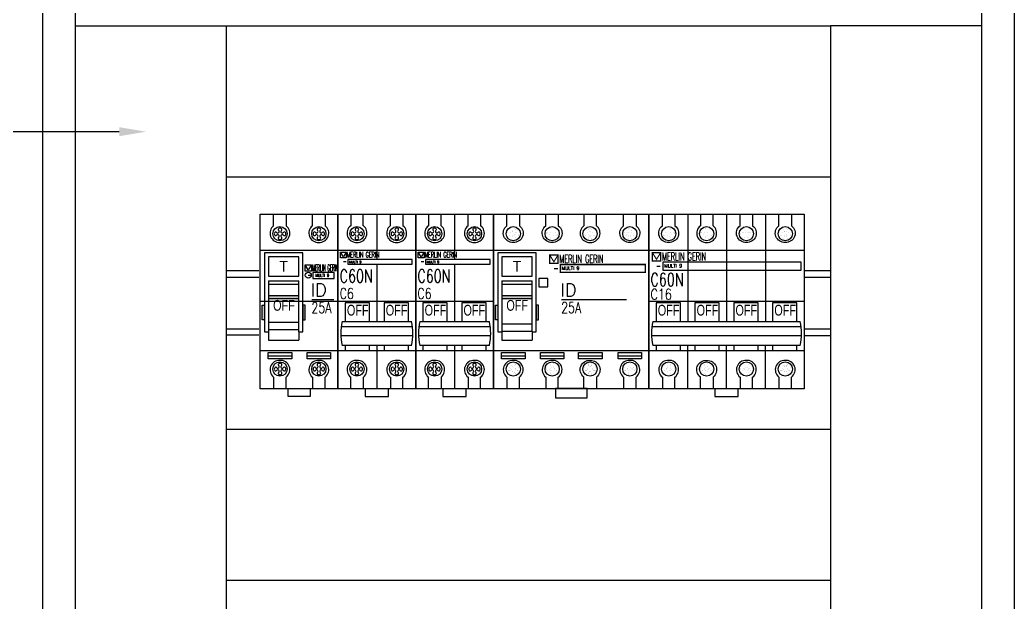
# Model space of a CAD drawing. Extents: x 1442 to 6193, y -332 to 1913.
# Drawn here: x 5523.5 to 5984.1, y 114.5 to 384.4 of the extents above; entities that cross this region are included whole.
import ezdxf

# ---------------------------------------------------------------- set-up
doc = ezdxf.new("R2010")
doc.units = 0
doc.layers.get('0').update_dxf_attribs({"linetype": 'CONTINUOUS'})
for name, color, linetype in [('--00-VTA_CARTELES_LEYENDAS', 8, 'CONTINUOUS'), ('--00-VTA_ID_BIP', 1, 'CONTINUOUS'), ('--00-VTA_ID_TETRA', 1, 'CONTINUOUS'), ('--00-VTA_TEXTO_LEADERS', 1, 'CONTINUOUS'), ('00-VISTA_TM_TETRA', 1, 'CONTINUOUS'), ('00-VTA_GABINETE_MET', 7, 'CONTINUOUS'), ('00-VTA_RIEL_DIN', 7, 'CONTINUOUS'), ('00-VTA_TM_BIP', 1, 'CONTINUOUS'), ('UNIFILAR', 3, 'CONTINUOUS')]:
    doc.layers.add(name, color=color, linetype=linetype)
doc.styles.add('1-10__M1000_', font='romans.shx', dxfattribs={"height": 25})
doc.styles.add('ROMAND', font='romand.shx', dxfattribs={"height": 300})
doc.styles.add('STYLE1', font='romans.shx', dxfattribs={"height": 500})

# ---------------------------------------------------------------- blocks, each defined once
blk = doc.blocks.new('DSD')
for p, q in [((0, -81), (0, 0)), ((0, 0), (36, 0)), ((5.92, 0), (5.92, -5.41)), ((11.74, -5.41), (11.74, 0)), ((18, 0), (18, -21.13)), ((24.26, -5.41), (24.26, 0)), ((30.08, 0), (30.08, -5.41)), ((36, 0), (36, -81)), ((36, -16.84), (0, -16.84)), ((1.18, -20.29), (1.18, -17.6)), ((1.18, -17.6), (3.87, -17.6)), ((2.52, -19.78), (1.18, -17.6)), ((3.87, -17.6), (2.52, -19.78)), ((3.87, -17.6), (3.87, -20.29)), ((3.87, -20.29), (1.18, -20.29)), ((2.52, -22.06), (3.83, -22.06)), ((4.61, -21.13), (4.61, -23.3)), ((34.43, -21.13), (4.61, -21.13)), ((34.43, -23.3), (34.43, -21.13)), ((4.61, -23.3), (34.43, -23.3)), ((18, -23.3), (18, -49.78)), ((36, -40.5), (0, -40.5)), ((14.65, -41.16), (3.35, -41.16)), ((3.35, -41.16), (3.35, -49.78)), ((14.65, -49.78), (14.65, -41.16)), ((32.65, -41.16), (21.35, -41.16)), ((21.35, -41.16), (21.35, -49.78)), ((32.65, -49.78), (32.65, -41.16)), ((36, -63.44), (0, -63.44)), ((3.35, -60.92), (3.35, -63.44)), ((14.44, -63.44), (3.56, -63.44)), ((14.65, -63.44), (14.65, -60.92)), ((18, -60.92), (18, -81)), ((21.35, -60.92), (21.35, -63.44)), ((32.65, -63.44), (32.65, -60.92)), ((5.92, -81.09), (5.92, -75.59)), ((11.74, -75.59), (11.74, -81)), ((24.26, -75.59), (24.26, -81)), ((30.08, -81), (30.08, -75.59)), ((36, -81), (0, -81)), ((12.63, -81), (12.63, -84.63)), ((23.37, -81), (12.63, -81)), ((23.37, -84.63), (23.37, -81)), ((12.63, -84.63), (23.37, -84.63))]:
    blk.add_line(p, q)
at = {"color": 7}
for p, q in [((1.86, -49.78), (34.14, -49.78)), ((1.44, -52.21), (34.56, -52.21)), ((1.26, -56.3), (34.74, -56.3)), ((34.14, -60.92), (1.86, -60.92))]:
    blk.add_line(p, q, dxfattribs=at)
for centre in [(8.78, -9.14), (27.22, -9.14), (8.78, -71.86), (27.22, -71.86)]:
    blk.add_circle(centre, 3.3)
for centre, radius, start, end in [((8.49, -8.85), 4.3, 126.7353, 274.5374), ((7.22, -9.14), 1.12, 148.8088, 180), ((7.22, -9.14), 1.12, 180, 211.1912), ((6.74, -8.85), 0.555, 38.4244, 148.8088), ((7.7, -8.09), 0.672, 218.4244, 315), ((8.46, -7.13), 0.555, 121.1912, 231.5756), ((7.7, -8.09), 0.672, 315, 51.5756), ((8.75, -7.61), 1.12, 90, 121.1912), ((8.75, -7.61), 1.12, 58.8088, 90), ((9.08, -8.82), 4.33, 266.7558, 51.9715), ((9.8, -8.09), 0.672, 128.4244, 225), ((9.04, -7.13), 0.555, 308.4244, 58.8088), ((9.8, -8.09), 0.672, 225, 321.5756), ((10.76, -8.85), 0.555, 31.1912, 141.5756), ((10.28, -9.14), 1.12, 0, 31.1912), ((10.28, -9.14), 1.12, 328.8088, 0), ((26.92, -8.82), 4.33, 128.0285, 273.2442), ((25.72, -9.14), 1.12, 148.8088, 180), ((25.72, -9.14), 1.12, 180, 211.1912), ((25.24, -8.85), 0.555, 38.4244, 148.8088), ((26.2, -8.09), 0.672, 218.4244, 315), ((26.96, -7.13), 0.555, 121.1912, 231.5756), ((26.2, -8.09), 0.672, 315, 51.5756), ((27.25, -7.61), 1.12, 90, 121.1912), ((27.51, -8.85), 4.3, 265.4626, 53.2647), ((27.25, -7.61), 1.12, 58.8088, 90), ((28.3, -8.09), 0.672, 128.4244, 225), ((27.54, -7.13), 0.555, 308.4244, 58.8088), ((28.3, -8.09), 0.672, 225, 321.5756), ((29.26, -8.85), 0.555, 31.1912, 141.5756), ((28.78, -9.14), 1.12, 0, 31.1912), ((28.78, -9.14), 1.12, 328.8088, 0), ((6.74, -9.43), 0.555, 211.1912, 321.5756), ((7.7, -10.2), 0.672, 45, 141.5756), ((8.46, -11.16), 0.555, 128.4244, 238.8088), ((7.7, -10.2), 0.672, 308.4244, 45), ((8.75, -10.68), 1.12, 238.8088, 270), ((8.75, -10.68), 1.12, 270, 301.1912), ((9.8, -10.2), 0.672, 135, 231.5756), ((9.8, -10.2), 0.672, 38.4244, 135), ((9.04, -11.16), 0.555, 301.1912, 51.5756), ((10.76, -9.43), 0.555, 218.4244, 328.8088), ((25.24, -9.43), 0.555, 211.1912, 321.5756), ((26.2, -10.2), 0.672, 45, 141.5756), ((26.96, -11.16), 0.555, 128.4244, 238.8088), ((26.2, -10.2), 0.672, 308.4244, 45), ((27.25, -10.68), 1.12, 238.8088, 270), ((27.25, -10.68), 1.12, 270, 301.1912), ((28.3, -10.2), 0.672, 135, 231.5756), ((28.3, -10.2), 0.672, 38.4244, 135), ((27.54, -11.16), 0.555, 301.1912, 51.5756), ((29.26, -9.43), 0.555, 218.4244, 328.8088), ((8.49, -72.15), 4.3, 85.4626, 233.2647), ((9.08, -72.18), 4.33, 308.0285, 93.2442), ((26.92, -72.18), 4.33, 86.7558, 231.9715), ((27.51, -72.15), 4.3, 306.7353, 94.5374), ((7.22, -71.86), 1.12, 148.8088, 180), ((7.22, -71.86), 1.12, 180, 211.1912), ((6.74, -71.57), 0.555, 38.4244, 148.8088), ((6.74, -72.15), 0.555, 211.1912, 321.5756), ((7.7, -70.8), 0.672, 218.4244, 315), ((7.7, -72.91), 0.672, 45, 141.5756), ((8.46, -69.84), 0.555, 121.1912, 231.5756), ((8.46, -73.87), 0.555, 128.4244, 238.8088), ((7.7, -70.8), 0.672, 315, 51.5756), ((7.7, -72.91), 0.672, 308.4244, 45), ((8.75, -70.32), 1.12, 90, 121.1912), ((8.75, -70.32), 1.12, 58.8088, 90), ((9.8, -70.8), 0.672, 128.4244, 225), ((9.8, -72.91), 0.672, 135, 231.5756), ((9.04, -69.84), 0.555, 308.4244, 58.8088), ((9.8, -70.8), 0.672, 225, 321.5756), ((9.8, -72.91), 0.672, 38.4244, 135), ((9.04, -73.87), 0.555, 301.1912, 51.5756), ((10.76, -71.57), 0.555, 31.1912, 141.5756), ((10.76, -72.15), 0.555, 218.4244, 328.8088), ((10.28, -71.86), 1.12, 0, 31.1912), ((10.28, -71.86), 1.12, 328.8088, 0), ((25.72, -71.86), 1.12, 148.8088, 180), ((25.72, -71.86), 1.12, 180, 211.1912), ((25.24, -71.57), 0.555, 38.4244, 148.8088), ((25.24, -72.15), 0.555, 211.1912, 321.5756), ((26.2, -70.8), 0.672, 218.4244, 315), ((26.2, -72.91), 0.672, 45, 141.5756), ((26.96, -69.84), 0.555, 121.1912, 231.5756), ((26.96, -73.87), 0.555, 128.4244, 238.8088), ((26.2, -70.8), 0.672, 315, 51.5756), ((26.2, -72.91), 0.672, 308.4244, 45), ((27.25, -70.32), 1.12, 90, 121.1912), ((27.25, -70.32), 1.12, 58.8088, 90), ((28.3, -70.8), 0.672, 128.4244, 225), ((28.3, -72.91), 0.672, 135, 231.5756), ((27.54, -69.84), 0.555, 308.4244, 58.8088), ((28.3, -70.8), 0.672, 225, 321.5756), ((28.3, -72.91), 0.672, 38.4244, 135), ((27.54, -73.87), 0.555, 301.1912, 51.5756), ((29.26, -71.57), 0.555, 31.1912, 141.5756), ((29.26, -72.15), 0.555, 218.4244, 328.8088), ((28.78, -71.86), 1.12, 0, 31.1912), ((28.78, -71.86), 1.12, 328.8088, 0), ((8.75, -73.39), 1.12, 238.8088, 270), ((8.75, -73.39), 1.12, 270, 301.1912), ((27.25, -73.39), 1.12, 238.8088, 270), ((27.25, -73.39), 1.12, 270, 301.1912)]:
    blk.add_arc(centre, radius, start, end)
for centre, start, end in [((26.55, -55.35), 167.2783, 192.7217), ((9.45, -55.35), 347.2783, 12.7217)]:
    blk.add_arc(centre, 25.3, start, end, dxfattribs=at)
at = {"style": 'STYLE1', "width": 0.5}
blk.add_text('MERLIN GERIN', height=2.6415, dxfattribs=at).set_placement((4.05, -20.16))
at = {"style": 'STYLE1'}
blk.add_text('MULTI 9', height=1.101, dxfattribs=at).set_placement((5.09, -22.72))
at = {"color": 7, "width": 0.75}
for p in [(4.14, -47.08), (22.14, -47.08)]:
    blk.add_text('OFF', height=5, dxfattribs=at).set_placement(p)
at = {"color": 7, "style": 'ROMAND'}
for tag, p, height, width in [('C60N', (0.77, -31.77), 6, 0.72), ('C25', (0.77, -39.34), 5, 0.75)]:
    blk.add_attdef(tag, p, '', height=height, dxfattribs=dict(at, width=width))
blk = doc.blocks.new('D22')
for p, q in [((0, 0), (36.08, 0)), ((0, -81), (0, 0)), ((6.26, -5.41), (6.26, 0)), ((12.08, 0), (12.08, -5.41)), ((24.26, -5.41), (24.26, 0)), ((30.08, 0), (30.08, -5.41)), ((36.08, 0), (36.08, -81)), ((36.08, -16.84), (0, -16.84)), ((2.01, -18), (2.01, -54.66)), ((19.8, -18), (2.01, -18)), ((19.8, -54.66), (19.8, -18)), ((3.89, -19.89), (3.89, -28.73)), ((17.91, -19.89), (3.89, -19.89)), ((17.91, -28.73), (17.91, -19.89)), ((22.33, -25.94), (20.9, -23.62)), ((20.9, -23.62), (23.76, -23.62)), ((20.9, -26.48), (20.9, -23.62)), ((23.76, -26.48), (20.9, -26.48)), ((23.76, -23.62), (22.33, -25.94)), ((23.76, -23.62), (23.76, -26.48)), ((24.36, -27.09), (24.36, -29.83)), ((34.3, -27.09), (24.36, -27.09)), ((34.3, -29.83), (34.3, -27.09)), ((3.89, -28.73), (17.91, -28.73)), ((22.33, -28.36), (23.72, -28.36)), ((24.36, -29.83), (34.3, -29.83)), ((36.08, -40.5), (0, -40.5)), ((23.99, -39.65), (34.19, -39.65)), ((0.95, -49.05), (0.95, -42.22)), ((0.95, -42.22), (2.01, -42.22)), ((2.01, -42.22), (2.01, -49.05)), ((19.8, -42.22), (19.8, -49.05)), ((20.86, -42.22), (19.8, -42.22)), ((20.86, -49.05), (20.86, -42.22)), ((2.01, -49.05), (0.95, -49.05)), ((19.8, -49.05), (20.86, -49.05)), ((2.01, -54.66), (3.89, -54.66)), ((17.91, -54.66), (19.8, -54.66)), ((36.08, -63.44), (0, -63.44)), ((3.78, -67.13), (3.78, -64.2)), ((3.78, -64.2), (14.66, -64.2)), ((14.66, -64.2), (14.66, -67.13)), ((21.78, -67.13), (21.78, -64.2)), ((21.78, -64.2), (32.66, -64.2)), ((32.66, -64.2), (32.66, -67.13)), ((3.78, -65.67), (14.66, -65.67)), ((14.66, -67.13), (3.78, -67.13)), ((21.78, -65.67), (32.66, -65.67)), ((32.66, -67.13), (21.78, -67.13)), ((6.26, -75.59), (6.26, -81)), ((12.08, -81), (12.08, -75.59)), ((24.26, -75.59), (24.26, -81)), ((30.08, -81), (30.08, -75.59)), ((36.08, -81), (0, -81))]:
    blk.add_line(p, q)
at = {"color": 7}
for p, q in [((3.89, -31.03), (17.91, -31.03)), ((3.89, -31.03), (3.89, -54.66)), ((17.91, -54.66), (17.91, -31.03)), ((3.89, -32.59), (17.91, -32.59)), ((3.89, -37.72), (17.91, -37.72)), ((3.89, -39.18), (17.91, -39.18)), ((3.89, -50.19), (17.91, -50.19)), ((3.89, -53.61), (17.91, -53.61)), ((3.89, -54.66), (3.89, -58.41)), ((17.91, -54.66), (17.91, -58.41)), ((3.89, -58.41), (17.91, -58.41))]:
    blk.add_line(p, q, dxfattribs=at)
blk.add_lwpolyline([(12.79, -84.5), (23.29, -84.5), (23.29, -81), (12.79, -81)], close=True)
for centre in [(9.22, -9.14), (27.22, -9.14), (9.22, -71.86), (27.22, -71.86)]:
    blk.add_circle(centre, 3.3)
for centre, radius, start, end in [((8.92, -8.82), 4.33, 128.0285, 273.2442), ((7.72, -9.14), 1.12, 148.8088, 180), ((7.72, -9.14), 1.12, 180, 211.1912), ((7.24, -8.85), 0.555, 38.4244, 148.8088), ((8.2, -8.09), 0.672, 218.4244, 315), ((8.96, -7.13), 0.555, 121.1912, 231.5756), ((8.2, -8.09), 0.672, 315, 51.5756), ((9.25, -7.61), 1.12, 90, 121.1912), ((9.51, -8.85), 4.3, 265.4626, 53.2647), ((9.25, -7.61), 1.12, 58.8088, 90), ((10.3, -8.09), 0.672, 128.4244, 225), ((9.54, -7.13), 0.555, 308.4244, 58.8088), ((10.3, -8.09), 0.672, 225, 321.5756), ((11.26, -8.85), 0.555, 31.1912, 141.5756), ((10.78, -9.14), 1.12, 0, 31.1912), ((10.78, -9.14), 1.12, 328.8088, 0), ((26.92, -8.82), 4.33, 128.0285, 273.2442), ((25.72, -9.14), 1.12, 148.8088, 180), ((25.72, -9.14), 1.12, 180, 211.1912), ((25.24, -8.85), 0.555, 38.4244, 148.8088), ((26.2, -8.09), 0.672, 218.4244, 315), ((26.96, -7.13), 0.555, 121.1912, 231.5756), ((26.2, -8.09), 0.672, 315, 51.5756), ((27.25, -7.61), 1.12, 90, 121.1912), ((27.51, -8.85), 4.3, 265.4626, 53.2647), ((27.25, -7.61), 1.12, 58.8088, 90), ((28.3, -8.09), 0.672, 128.4244, 225), ((27.54, -7.13), 0.555, 308.4244, 58.8088), ((28.3, -8.09), 0.672, 225, 321.5756), ((29.26, -8.85), 0.555, 31.1912, 141.5756), ((28.78, -9.14), 1.12, 0, 31.1912), ((28.78, -9.14), 1.12, 328.8088, 0), ((7.24, -9.43), 0.555, 211.1912, 321.5756), ((8.2, -10.2), 0.672, 45, 141.5756), ((8.96, -11.16), 0.555, 128.4244, 238.8088), ((8.2, -10.2), 0.672, 308.4244, 45), ((9.25, -10.68), 1.12, 238.8088, 270), ((9.25, -10.68), 1.12, 270, 301.1912), ((10.3, -10.2), 0.672, 135, 231.5756), ((10.3, -10.2), 0.672, 38.4244, 135), ((9.54, -11.16), 0.555, 301.1912, 51.5756), ((11.26, -9.43), 0.555, 218.4244, 328.8088), ((25.24, -9.43), 0.555, 211.1912, 321.5756), ((26.2, -10.2), 0.672, 45, 141.5756), ((26.96, -11.16), 0.555, 128.4244, 238.8088), ((26.2, -10.2), 0.672, 308.4244, 45), ((27.25, -10.68), 1.12, 238.8088, 270), ((27.25, -10.68), 1.12, 270, 301.1912), ((28.3, -10.2), 0.672, 135, 231.5756), ((28.3, -10.2), 0.672, 38.4244, 135), ((27.54, -11.16), 0.555, 301.1912, 51.5756), ((29.26, -9.43), 0.555, 218.4244, 328.8088), ((22.33, -28.36), 1.39, 90.00000160082556, 89.99999839917442), ((8.92, -72.18), 4.33, 86.7558, 231.9715), ((9.51, -72.15), 4.3, 306.7353, 94.5374), ((26.92, -72.18), 4.33, 86.7558, 231.9715), ((27.51, -72.15), 4.3, 306.7353, 94.5374), ((7.72, -71.86), 1.12, 148.8088, 180), ((7.72, -71.86), 1.12, 180, 211.1912), ((7.24, -71.57), 0.555, 38.4244, 148.8088), ((7.24, -72.15), 0.555, 211.1912, 321.5756), ((8.2, -70.8), 0.672, 218.4244, 315), ((8.2, -72.91), 0.672, 45, 141.5756), ((8.96, -69.84), 0.555, 121.1912, 231.5756), ((8.96, -73.87), 0.555, 128.4244, 238.8088), ((8.2, -70.8), 0.672, 315, 51.5756), ((8.2, -72.91), 0.672, 308.4244, 45), ((9.25, -70.32), 1.12, 90, 121.1912), ((9.25, -70.32), 1.12, 58.8088, 90), ((10.3, -70.8), 0.672, 128.4244, 225), ((10.3, -72.91), 0.672, 135, 231.5756), ((9.54, -69.84), 0.555, 308.4244, 58.8088), ((10.3, -70.8), 0.672, 225, 321.5756), ((10.3, -72.91), 0.672, 38.4244, 135), ((9.54, -73.87), 0.555, 301.1912, 51.5756), ((11.26, -71.57), 0.555, 31.1912, 141.5756), ((11.26, -72.15), 0.555, 218.4244, 328.8088), ((10.78, -71.86), 1.12, 0, 31.1912), ((10.78, -71.86), 1.12, 328.8088, 0), ((25.72, -71.86), 1.12, 148.8088, 180), ((25.72, -71.86), 1.12, 180, 211.1912), ((25.24, -71.57), 0.555, 38.4244, 148.8088), ((25.24, -72.15), 0.555, 211.1912, 321.5756), ((26.2, -70.8), 0.672, 218.4244, 315), ((26.2, -72.91), 0.672, 45, 141.5756), ((26.96, -69.84), 0.555, 121.1912, 231.5756), ((26.96, -73.87), 0.555, 128.4244, 238.8088), ((26.2, -70.8), 0.672, 315, 51.5756), ((26.2, -72.91), 0.672, 308.4244, 45), ((27.25, -70.32), 1.12, 90, 121.1912), ((27.25, -70.32), 1.12, 58.8088, 90), ((28.3, -70.8), 0.672, 128.4244, 225), ((28.3, -72.91), 0.672, 135, 231.5756), ((27.54, -69.84), 0.555, 308.4244, 58.8088), ((28.3, -70.8), 0.672, 225, 321.5756), ((28.3, -72.91), 0.672, 38.4244, 135), ((27.54, -73.87), 0.555, 301.1912, 51.5756), ((29.26, -71.57), 0.555, 31.1912, 141.5756), ((29.26, -72.15), 0.555, 218.4244, 328.8088), ((28.78, -71.86), 1.12, 0, 31.1912), ((28.78, -71.86), 1.12, 328.8088, 0), ((9.25, -73.39), 1.12, 238.8088, 270), ((9.25, -73.39), 1.12, 270, 301.1912), ((27.25, -73.39), 1.12, 238.8088, 270), ((27.25, -73.39), 1.12, 270, 301.1912)]:
    blk.add_arc(centre, radius, start, end)
blk.add_solid([(17.91, -37.72), (17.91, -39.18), (3.89, -37.72), (3.89, -39.18)], dxfattribs=at)
for points in [[(0.95, -42.22), (2.01, -42.22), (0.95, -49.05), (2.01, -49.05)], [(20.86, -42.22), (19.8, -42.22), (20.86, -49.05), (19.8, -49.05)]]:
    blk.add_solid(points)
blk.add_text('T', height=5).set_placement((8.92, -26.73))
at = {"style": 'STYLE1'}
for s, height, width, p in [('MERLIN GERIN', 3, 0.35, (24.21, -26.42)), ('MULTI 9', 1.431, 0.7, (25.55, -29.18))]:
    blk.add_text(s, height=height, dxfattribs=dict(at, width=width)).set_placement(p)
at = {"color": 7, "width": 0.75}
blk.add_text('OFF', height=5, dxfattribs=at).set_placement((6.04, -44.84))
at = {"color": 1, "style": 'ROMAND'}
blk.add_attdef('ID', (23.43, -38.19), '', height=6, dxfattribs=at)
at = {"color": 1, "style": 'ROMAND', "width": 0.75}
blk.add_attdef('25A', (23.76, -45.91), '', height=5, dxfattribs=at)
blk = doc.blocks.new('D')
for p, q in [((0, -81), (0, 0)), ((0, 0), (72, 0)), ((72, 0), (72, -81)), ((72, -16.84), (0, -16.84)), ((3.89, -28.73), (17.91, -28.73)), ((31.62, -39.65), (61.6, -39.65)), ((2.01, -54.66), (3.89, -54.66)), ((17.91, -54.66), (19.8, -54.66)), ((72, -63.44), (0, -63.44)), ((3.78, -65.67), (14.66, -65.67)), ((21.78, -65.67), (32.66, -65.67)), ((39.44, -65.67), (50.32, -65.67)), ((57.78, -65.67), (68.66, -65.67)), ((72, -81), (0, -81))]:
    blk.add_line(p, q)
at = {"color": 7}
for p, q in [((3.89, -31.03), (17.91, -31.03)), ((3.89, -32.59), (17.91, -32.59)), ((3.89, -37.72), (17.91, -37.72)), ((3.89, -39.18), (17.91, -39.18)), ((3.89, -50.83), (17.91, -50.83)), ((3.89, -54.25), (17.91, -54.25)), ((3.89, -54.66), (3.89, -58.47)), ((17.91, -54.66), (17.91, -58.47)), ((3.89, -58.47), (17.91, -58.47))]:
    blk.add_line(p, q, dxfattribs=at)
for points in [[(12.08, 0), (12.08, -5.41, -0.752201), (9.17, -13.14, -0.734678), (6.26, -5.41), (6.26, 0)], [(30.08, 0), (30.08, -5.41, -0.752201), (27.17, -13.14, -0.734678), (24.26, -5.41), (24.26, 0)], [(41.92, 0), (41.92, -5.41, 0.752201), (44.83, -13.14, 0.734678), (47.74, -5.41), (47.74, 0)], [(66.08, 0), (66.08, -5.41, -0.752201), (63.17, -13.14, -0.734678), (60.26, -5.41), (60.26, 0)], [(12.08, -81), (12.08, -75.59, 0.752201), (9.17, -67.86, 0.734678), (6.26, -75.59), (6.26, -81)], [(30.08, -81), (30.08, -75.59, 0.752201), (27.17, -67.86, 0.734678), (24.26, -75.59), (24.26, -81)], [(41.92, -81), (41.92, -75.59, -0.752201), (44.83, -67.86, -0.734678), (47.74, -75.59), (47.74, -81)], [(66.08, -81), (66.08, -75.59, 0.752201), (63.17, -67.86, 0.734678), (60.26, -75.59), (60.26, -81)]]:
    blk.add_lwpolyline(points, format="xyb")
for points in [[(9.83, -9.72, 0.0215, 0.0215, 0.448241), (9.89, -10.72, 0.0215, 0.0215, -0.522701), (9.83, -11.63, 0.0215, 0.0215, -0.136944), (9.25, -11.79, 0.0215, 0.0215, -0.136944), (8.67, -11.63, 0.0215, 0.0215, -0.522701), (8.61, -10.72, 0.0215, 0.0215, 0.448241), (8.67, -9.72, 0.0215, 0.0215, 0.448241), (7.67, -9.78, 0.0215, 0.0215, -0.522701), (6.76, -9.72, 0.0215, 0.0215, -0.136944), (6.6, -9.14, 0.0215, 0.0215, -0.136944), (6.76, -8.56, 0.0215, 0.0215, -0.522701), (7.67, -8.51, 0.0215, 0.0215, 0.448241), (8.67, -8.56, 0.0215, 0.0215, 0.448241), (8.61, -7.56, 0.0215, 0.0215, -0.522701), (8.67, -6.65, 0.0215, 0.0215, -0.136944), (9.25, -6.49, 0.0215, 0.0215, -0.136944), (9.83, -6.65, 0.0215, 0.0215, -0.522701), (9.89, -7.56, 0.0215, 0.0215, 0.448241), (9.83, -8.56, 0.0215, 0.0215, 0.448241), (10.83, -8.51, 0.0215, 0.0215, -0.522701), (11.74, -8.56, 0.0215, 0.0215, -0.136944), (11.9, -9.14, 0.0215, 0.0215, -0.136944), (11.74, -9.72, 0.0215, 0.0215, -0.522701), (10.83, -9.78, 0.0215, 0.0215, 0.448241)], [(27.83, -9.72, 0.0215, 0.0215, 0.448241), (27.89, -10.72, 0.0215, 0.0215, -0.522701), (27.83, -11.63, 0.0215, 0.0215, -0.136944), (27.25, -11.79, 0.0215, 0.0215, -0.136944), (26.67, -11.63, 0.0215, 0.0215, -0.522701), (26.61, -10.72, 0.0215, 0.0215, 0.448241), (26.67, -9.72, 0.0215, 0.0215, 0.448241), (25.67, -9.78, 0.0215, 0.0215, -0.522701), (24.76, -9.72, 0.0215, 0.0215, -0.136944), (24.6, -9.14, 0.0215, 0.0215, -0.136944), (24.76, -8.56, 0.0215, 0.0215, -0.522701), (25.67, -8.51, 0.0215, 0.0215, 0.448241), (26.67, -8.56, 0.0215, 0.0215, 0.448241), (26.61, -7.56, 0.0215, 0.0215, -0.522701), (26.67, -6.65, 0.0215, 0.0215, -0.136944), (27.25, -6.49, 0.0215, 0.0215, -0.136944), (27.83, -6.65, 0.0215, 0.0215, -0.522701), (27.89, -7.56, 0.0215, 0.0215, 0.448241), (27.83, -8.56, 0.0215, 0.0215, 0.448241), (28.83, -8.51, 0.0215, 0.0215, -0.522701), (29.74, -8.56, 0.0215, 0.0215, -0.136944), (29.9, -9.14, 0.0215, 0.0215, -0.136944), (29.74, -9.72, 0.0215, 0.0215, -0.522701), (28.83, -9.78, 0.0215, 0.0215, 0.448241)], [(44.17, -9.72, 0.0215, 0.0215, -0.448241), (44.11, -10.72, 0.0215, 0.0215, 0.522701), (44.17, -11.63, 0.0215, 0.0215, 0.136944), (44.75, -11.79, 0.0215, 0.0215, 0.136944), (45.33, -11.63, 0.0215, 0.0215, 0.522701), (45.39, -10.72, 0.0215, 0.0215, -0.448241), (45.33, -9.72, 0.0215, 0.0215, -0.448241), (46.33, -9.78, 0.0215, 0.0215, 0.522701), (47.24, -9.72, 0.0215, 0.0215, 0.136944), (47.4, -9.14, 0.0215, 0.0215, 0.136944), (47.24, -8.56, 0.0215, 0.0215, 0.522701), (46.33, -8.51, 0.0215, 0.0215, -0.448241), (45.33, -8.56, 0.0215, 0.0215, -0.448241), (45.39, -7.56, 0.0215, 0.0215, 0.522701), (45.33, -6.65, 0.0215, 0.0215, 0.136944), (44.75, -6.49, 0.0215, 0.0215, 0.136944), (44.17, -6.65, 0.0215, 0.0215, 0.522701), (44.11, -7.56, 0.0215, 0.0215, -0.448241), (44.17, -8.56, 0.0215, 0.0215, -0.448241), (43.17, -8.51, 0.0215, 0.0215, 0.522701), (42.26, -8.56, 0.0215, 0.0215, 0.136944), (42.1, -9.14, 0.0215, 0.0215, 0.136944), (42.26, -9.72, 0.0215, 0.0215, 0.522701), (43.17, -9.78, 0.0215, 0.0215, -0.448241)], [(63.83, -9.72, 0.0215, 0.0215, 0.448241), (63.89, -10.72, 0.0215, 0.0215, -0.522701), (63.83, -11.63, 0.0215, 0.0215, -0.136944), (63.25, -11.79, 0.0215, 0.0215, -0.136944), (62.67, -11.63, 0.0215, 0.0215, -0.522701), (62.61, -10.72, 0.0215, 0.0215, 0.448241), (62.67, -9.72, 0.0215, 0.0215, 0.448241), (61.67, -9.78, 0.0215, 0.0215, -0.522701), (60.76, -9.72, 0.0215, 0.0215, -0.136944), (60.6, -9.14, 0.0215, 0.0215, -0.136944), (60.76, -8.56, 0.0215, 0.0215, -0.522701), (61.67, -8.51, 0.0215, 0.0215, 0.448241), (62.67, -8.56, 0.0215, 0.0215, 0.448241), (62.61, -7.56, 0.0215, 0.0215, -0.522701), (62.67, -6.65, 0.0215, 0.0215, -0.136944), (63.25, -6.49, 0.0215, 0.0215, -0.136944), (63.83, -6.65, 0.0215, 0.0215, -0.522701), (63.89, -7.56, 0.0215, 0.0215, 0.448241), (63.83, -8.56, 0.0215, 0.0215, 0.448241), (64.83, -8.51, 0.0215, 0.0215, -0.522701), (65.74, -8.56, 0.0215, 0.0215, -0.136944), (65.9, -9.14, 0.0215, 0.0215, -0.136944), (65.74, -9.72, 0.0215, 0.0215, -0.522701), (64.83, -9.78, 0.0215, 0.0215, 0.448241)], [(9.83, -71.28, 0.0215, 0.0215, -0.448241), (9.89, -70.28, 0.0215, 0.0215, 0.522701), (9.83, -69.37, 0.0215, 0.0215, 0.136944), (9.25, -69.21, 0.0215, 0.0215, 0.136944), (8.67, -69.37, 0.0215, 0.0215, 0.522701), (8.61, -70.28, 0.0215, 0.0215, -0.448241), (8.67, -71.28, 0.0215, 0.0215, -0.448241), (7.67, -71.22, 0.0215, 0.0215, 0.522701), (6.76, -71.28, 0.0215, 0.0215, 0.136944), (6.6, -71.86, 0.0215, 0.0215, 0.136944), (6.76, -72.44, 0.0215, 0.0215, 0.522701), (7.67, -72.49, 0.0215, 0.0215, -0.448241), (8.67, -72.44, 0.0215, 0.0215, -0.448241), (8.61, -73.44, 0.0215, 0.0215, 0.522701), (8.67, -74.35, 0.0215, 0.0215, 0.136944), (9.25, -74.51, 0.0215, 0.0215, 0.136944), (9.83, -74.35, 0.0215, 0.0215, 0.522701), (9.89, -73.44, 0.0215, 0.0215, -0.448241), (9.83, -72.44, 0.0215, 0.0215, -0.448241), (10.83, -72.49, 0.0215, 0.0215, 0.522701), (11.74, -72.44, 0.0215, 0.0215, 0.136944), (11.9, -71.86, 0.0215, 0.0215, 0.136944), (11.74, -71.28, 0.0215, 0.0215, 0.522701), (10.83, -71.22, 0.0215, 0.0215, -0.448241)], [(27.83, -71.28, 0.0215, 0.0215, -0.448241), (27.89, -70.28, 0.0215, 0.0215, 0.522701), (27.83, -69.37, 0.0215, 0.0215, 0.136944), (27.25, -69.21, 0.0215, 0.0215, 0.136944), (26.67, -69.37, 0.0215, 0.0215, 0.522701), (26.61, -70.28, 0.0215, 0.0215, -0.448241), (26.67, -71.28, 0.0215, 0.0215, -0.448241), (25.67, -71.22, 0.0215, 0.0215, 0.522701), (24.76, -71.28, 0.0215, 0.0215, 0.136944), (24.6, -71.86, 0.0215, 0.0215, 0.136944), (24.76, -72.44, 0.0215, 0.0215, 0.522701), (25.67, -72.49, 0.0215, 0.0215, -0.448241), (26.67, -72.44, 0.0215, 0.0215, -0.448241), (26.61, -73.44, 0.0215, 0.0215, 0.522701), (26.67, -74.35, 0.0215, 0.0215, 0.136944), (27.25, -74.51, 0.0215, 0.0215, 0.136944), (27.83, -74.35, 0.0215, 0.0215, 0.522701), (27.89, -73.44, 0.0215, 0.0215, -0.448241), (27.83, -72.44, 0.0215, 0.0215, -0.448241), (28.83, -72.49, 0.0215, 0.0215, 0.522701), (29.74, -72.44, 0.0215, 0.0215, 0.136944), (29.9, -71.86, 0.0215, 0.0215, 0.136944), (29.74, -71.28, 0.0215, 0.0215, 0.522701), (28.83, -71.22, 0.0215, 0.0215, -0.448241)], [(44.17, -71.28, 0.0215, 0.0215, 0.448241), (44.11, -70.28, 0.0215, 0.0215, -0.522701), (44.17, -69.37, 0.0215, 0.0215, -0.136944), (44.75, -69.21, 0.0215, 0.0215, -0.136944), (45.33, -69.37, 0.0215, 0.0215, -0.522701), (45.39, -70.28, 0.0215, 0.0215, 0.448241), (45.33, -71.28, 0.0215, 0.0215, 0.448241), (46.33, -71.22, 0.0215, 0.0215, -0.522701), (47.24, -71.28, 0.0215, 0.0215, -0.136944), (47.4, -71.86, 0.0215, 0.0215, -0.136944), (47.24, -72.44, 0.0215, 0.0215, -0.522701), (46.33, -72.49, 0.0215, 0.0215, 0.448241), (45.33, -72.44, 0.0215, 0.0215, 0.448241), (45.39, -73.44, 0.0215, 0.0215, -0.522701), (45.33, -74.35, 0.0215, 0.0215, -0.136944), (44.75, -74.51, 0.0215, 0.0215, -0.136944), (44.17, -74.35, 0.0215, 0.0215, -0.522701), (44.11, -73.44, 0.0215, 0.0215, 0.448241), (44.17, -72.44, 0.0215, 0.0215, 0.448241), (43.17, -72.49, 0.0215, 0.0215, -0.522701), (42.26, -72.44, 0.0215, 0.0215, -0.136944), (42.1, -71.86, 0.0215, 0.0215, -0.136944), (42.26, -71.28, 0.0215, 0.0215, -0.522701), (43.17, -71.22, 0.0215, 0.0215, 0.448241)], [(63.83, -71.28, 0.0215, 0.0215, -0.448241), (63.89, -70.28, 0.0215, 0.0215, 0.522701), (63.83, -69.37, 0.0215, 0.0215, 0.136944), (63.25, -69.21, 0.0215, 0.0215, 0.136944), (62.67, -69.37, 0.0215, 0.0215, 0.522701), (62.61, -70.28, 0.0215, 0.0215, -0.448241), (62.67, -71.28, 0.0215, 0.0215, -0.448241), (61.67, -71.22, 0.0215, 0.0215, 0.522701), (60.76, -71.28, 0.0215, 0.0215, 0.136944), (60.6, -71.86, 0.0215, 0.0215, 0.136944), (60.76, -72.44, 0.0215, 0.0215, 0.522701), (61.67, -72.49, 0.0215, 0.0215, -0.448241), (62.67, -72.44, 0.0215, 0.0215, -0.448241), (62.61, -73.44, 0.0215, 0.0215, 0.522701), (62.67, -74.35, 0.0215, 0.0215, 0.136944), (63.25, -74.51, 0.0215, 0.0215, 0.136944), (63.83, -74.35, 0.0215, 0.0215, 0.522701), (63.89, -73.44, 0.0215, 0.0215, -0.448241), (63.83, -72.44, 0.0215, 0.0215, -0.448241), (64.83, -72.49, 0.0215, 0.0215, 0.522701), (65.74, -72.44, 0.0215, 0.0215, 0.136944), (65.9, -71.86, 0.0215, 0.0215, 0.136944), (65.74, -71.28, 0.0215, 0.0215, 0.522701), (64.83, -71.22, 0.0215, 0.0215, -0.448241)]]:
    blk.add_lwpolyline(points, format="xyseb", close=True)
for points in [[(19.8, -54.66), (19.8, -18), (2.01, -18)], [(2.01, -18), (2.01, -54.66)], [(17.91, -28.73), (17.91, -19.89), (3.89, -19.89)], [(3.89, -19.89), (3.89, -28.73)]]:
    blk.add_lwpolyline(points)
for points, const_width in [([(26.12, -22.84), (26.12, -19.04), (29.92, -19.04), (29.92, -22.84)], 0.608), ([(30.97, -23.4), (30.97, -27.09), (70.42, -27.09), (70.42, -23.4)], 0.636)]:
    blk.add_lwpolyline(points, close=True, dxfattribs=dict(const_width=const_width))
for points, const_width in [([(29.92, -19.04), (28.02, -22.12), (26.12, -19.04)], 0.494), ([(28.03, -25.34), (29.87, -25.34)], 0.608)]:
    blk.add_lwpolyline(points, dxfattribs=dict(const_width=const_width))
at = {"const_width": 0.608}
blk.add_lwpolyline([(28.03, -23.5, 71545538.611535), (28.03, -23.5)], format="xyb", dxfattribs=at)
at = {"color": 7}
for points in [[(3.89, -31.03), (3.89, -54.66)], [(17.91, -54.66), (17.91, -31.03)]]:
    blk.add_lwpolyline(points, dxfattribs=at)
for points in [[(21.09, -29.82), (21.09, -33.7), (25.16, -33.7), (25.16, -29.82)], [(2.01, -42.22), (2.01, -49.05), (0.95, -49.05), (0.95, -42.22)], [(19.8, -42.22), (19.8, -49.05), (20.86, -49.05), (20.86, -42.22)], [(14.66, -64.2), (14.66, -67.13), (3.78, -67.13), (3.78, -64.2)], [(32.66, -64.2), (32.66, -67.13), (21.78, -67.13), (21.78, -64.2)], [(50.32, -64.2), (50.32, -67.13), (39.44, -67.13), (39.44, -64.2)], [(68.66, -64.2), (68.66, -67.13), (57.78, -67.13), (57.78, -64.2)], [(28.7, -80.92), (28.7, -85.16), (43.47, -85.16), (43.47, -80.92)]]:
    blk.add_lwpolyline(points, close=True)
for centre in [(9.22, -9.14), (27.22, -9.14), (44.78, -9.14), (63.22, -9.14), (9.22, -71.86), (27.22, -71.86), (44.78, -71.86), (63.22, -71.86)]:
    blk.add_circle(centre, 3.3)
blk.add_solid([(17.91, -37.72), (17.91, -39.18), (3.89, -37.72), (3.89, -39.18)], dxfattribs=at)
for points in [[(0.95, -42.22), (2.01, -42.22), (0.95, -49.05), (2.01, -49.05)], [(20.86, -42.22), (19.8, -42.22), (20.86, -49.05), (19.8, -49.05)]]:
    blk.add_solid(points)
blk.add_text('T', height=5).set_placement((8.92, -26.73))
at = {"style": 'STYLE1', "width": 0.5}
blk.add_text('MERLIN GERIN', height=3.736, dxfattribs=at).set_placement((30.61, -22.66))
at = {"style": 'STYLE1'}
blk.add_text('MULTI 9', height=1.557, dxfattribs=at).set_placement((31.65, -25.91))
at = {"color": 7, "width": 0.75}
blk.add_text('OFF', height=5, dxfattribs=at).set_placement((6, -44.84))
at = {"color": 7, "style": 'ROMAND'}
blk.add_attdef('ID', (31.06, -38.19), '', height=6, dxfattribs=at)
at = {"color": 7, "style": 'ROMAND', "width": 0.75}
blk.add_attdef('25A', (31.39, -45.91), '', height=5, dxfattribs=at)
blk = doc.blocks.new('TM_TETRA')
for p, q in [((853068.4, -440180.55), (853068.4, -440099.55)), ((853068.4, -440099.55), (853140.4, -440099.55)), ((853086.4, -440099.55), (853086.4, -440149.33)), ((853104.4, -440099.55), (853104.4, -440149.33)), ((853122.4, -440099.55), (853122.4, -440149.33)), ((853140.4, -440099.55), (853140.4, -440180.55)), ((853140.4, -440116.39), (853068.4, -440116.39)), ((853074.91, -440121.83), (853074.91, -440125.52)), ((853138.94, -440121.83), (853074.91, -440121.83)), ((853138.94, -440125.52), (853138.94, -440121.83)), ((853074.91, -440125.52), (853138.94, -440125.52)), ((853140.4, -440140.05), (853068.4, -440140.05)), ((853086.4, -440180.55), (853086.4, -440160.47)), ((853104.4, -440180.55), (853104.4, -440160.47)), ((853122.4, -440180.55), (853122.4, -440160.47)), ((853140.4, -440162.99), (853068.4, -440162.99)), ((853140.4, -440180.55), (853068.4, -440180.55)), ((853109.77, -440180.55), (853099.03, -440180.55)), ((853099.03, -440180.55), (853099.03, -440184.18)), ((853109.77, -440184.18), (853109.77, -440180.55)), ((853099.03, -440184.18), (853109.77, -440184.18))]:
    blk.add_line(p, q)
at = {"color": 7}
for p, q in [((853069.8, -440151.75), (853138.99, -440151.75)), ((853070.23, -440149.33), (853138.56, -440149.33)), ((853069.63, -440155.85), (853139.17, -440155.85)), ((853138.56, -440160.47), (853070.23, -440160.47))]:
    blk.add_line(p, q, dxfattribs=at)
for points in [[(853080.48, -440099.55), (853080.48, -440104.96, -0.752201), (853077.57, -440112.69, -0.734678), (853074.66, -440104.96), (853074.66, -440099.55)], [(853092.32, -440099.55), (853092.32, -440104.96, 0.752201), (853095.23, -440112.69, 0.734678), (853098.14, -440104.96), (853098.14, -440099.55)], [(853116.48, -440099.55), (853116.48, -440104.96, -0.752201), (853113.57, -440112.69, -0.734678), (853110.66, -440104.96), (853110.66, -440099.55)], [(853134.48, -440099.55), (853134.48, -440104.96, -0.752201), (853131.57, -440112.69, -0.734678), (853128.66, -440104.96), (853128.66, -440099.55)], [(853080.48, -440180.55), (853080.48, -440175.14, 0.752201), (853077.57, -440167.41, 0.734678), (853074.66, -440175.14), (853074.66, -440180.55)], [(853092.32, -440180.55), (853092.32, -440175.14, -0.752201), (853095.23, -440167.41, -0.734678), (853098.14, -440175.14), (853098.14, -440180.55)], [(853116.48, -440180.55), (853116.48, -440175.14, 0.752201), (853113.57, -440167.41, 0.734678), (853110.66, -440175.14), (853110.66, -440180.55)], [(853134.48, -440180.55), (853134.48, -440175.14, 0.752201), (853131.57, -440167.41, 0.734678), (853128.66, -440175.14), (853128.66, -440180.55)]]:
    blk.add_lwpolyline(points, format="xyb")
for points in [[(853078.22, -440109.27, 0.0215, 0.0215, 0.448241), (853078.28, -440110.27, 0.0215, 0.0215, -0.522701), (853078.22, -440111.18, 0.0215, 0.0215, -0.136944), (853077.65, -440111.34, 0.0215, 0.0215, -0.136944), (853077.07, -440111.18, 0.0215, 0.0215, -0.522701), (853077.01, -440110.27, 0.0215, 0.0215, 0.448241), (853077.07, -440109.27, 0.0215, 0.0215, 0.448241), (853076.07, -440109.33, 0.0215, 0.0215, -0.522701), (853075.16, -440109.27, 0.0215, 0.0215, -0.136944), (853075, -440108.69, 0.0215, 0.0215, -0.136944), (853075.16, -440108.11, 0.0215, 0.0215, -0.522701), (853076.07, -440108.06, 0.0215, 0.0215, 0.448241), (853077.07, -440108.11, 0.0215, 0.0215, 0.448241), (853077.01, -440107.11, 0.0215, 0.0215, -0.522701), (853077.07, -440106.2, 0.0215, 0.0215, -0.136944), (853077.65, -440106.04, 0.0215, 0.0215, -0.136944), (853078.22, -440106.2, 0.0215, 0.0215, -0.522701), (853078.28, -440107.11, 0.0215, 0.0215, 0.448241), (853078.22, -440108.11, 0.0215, 0.0215, 0.448241), (853079.23, -440108.06, 0.0215, 0.0215, -0.522701), (853080.14, -440108.11, 0.0215, 0.0215, -0.136944), (853080.3, -440108.69, 0.0215, 0.0215, -0.136944), (853080.14, -440109.27, 0.0215, 0.0215, -0.522701), (853079.23, -440109.33, 0.0215, 0.0215, 0.448241)], [(853094.57, -440109.27, 0.0215, 0.0215, -0.448241), (853094.51, -440110.27, 0.0215, 0.0215, 0.522701), (853094.57, -440111.18, 0.0215, 0.0215, 0.136944), (853095.15, -440111.34, 0.0215, 0.0215, 0.136944), (853095.73, -440111.18, 0.0215, 0.0215, 0.522701), (853095.78, -440110.27, 0.0215, 0.0215, -0.448241), (853095.73, -440109.27, 0.0215, 0.0215, -0.448241), (853096.73, -440109.33, 0.0215, 0.0215, 0.522701), (853097.64, -440109.27, 0.0215, 0.0215, 0.136944), (853097.8, -440108.69, 0.0215, 0.0215, 0.136944), (853097.64, -440108.11, 0.0215, 0.0215, 0.522701), (853096.73, -440108.06, 0.0215, 0.0215, -0.448241), (853095.73, -440108.11, 0.0215, 0.0215, -0.448241), (853095.78, -440107.11, 0.0215, 0.0215, 0.522701), (853095.73, -440106.2, 0.0215, 0.0215, 0.136944), (853095.15, -440106.04, 0.0215, 0.0215, 0.136944), (853094.57, -440106.2, 0.0215, 0.0215, 0.522701), (853094.51, -440107.11, 0.0215, 0.0215, -0.448241), (853094.57, -440108.11, 0.0215, 0.0215, -0.448241), (853093.57, -440108.06, 0.0215, 0.0215, 0.522701), (853092.66, -440108.11, 0.0215, 0.0215, 0.136944), (853092.5, -440108.69, 0.0215, 0.0215, 0.136944), (853092.66, -440109.27, 0.0215, 0.0215, 0.522701), (853093.57, -440109.33, 0.0215, 0.0215, -0.448241)], [(853114.22, -440109.27, 0.0215, 0.0215, 0.448241), (853114.28, -440110.27, 0.0215, 0.0215, -0.522701), (853114.22, -440111.18, 0.0215, 0.0215, -0.136944), (853113.65, -440111.34, 0.0215, 0.0215, -0.136944), (853113.07, -440111.18, 0.0215, 0.0215, -0.522701), (853113.01, -440110.27, 0.0215, 0.0215, 0.448241), (853113.07, -440109.27, 0.0215, 0.0215, 0.448241), (853112.07, -440109.33, 0.0215, 0.0215, -0.522701), (853111.16, -440109.27, 0.0215, 0.0215, -0.136944), (853111, -440108.69, 0.0215, 0.0215, -0.136944), (853111.16, -440108.11, 0.0215, 0.0215, -0.522701), (853112.07, -440108.06, 0.0215, 0.0215, 0.448241), (853113.07, -440108.11, 0.0215, 0.0215, 0.448241), (853113.01, -440107.11, 0.0215, 0.0215, -0.522701), (853113.07, -440106.2, 0.0215, 0.0215, -0.136944), (853113.65, -440106.04, 0.0215, 0.0215, -0.136944), (853114.22, -440106.2, 0.0215, 0.0215, -0.522701), (853114.28, -440107.11, 0.0215, 0.0215, 0.448241), (853114.22, -440108.11, 0.0215, 0.0215, 0.448241), (853115.23, -440108.06, 0.0215, 0.0215, -0.522701), (853116.14, -440108.11, 0.0215, 0.0215, -0.136944), (853116.3, -440108.69, 0.0215, 0.0215, -0.136944), (853116.14, -440109.27, 0.0215, 0.0215, -0.522701), (853115.23, -440109.33, 0.0215, 0.0215, 0.448241)], [(853132.22, -440109.27, 0.0215, 0.0215, 0.448241), (853132.28, -440110.27, 0.0215, 0.0215, -0.522701), (853132.22, -440111.18, 0.0215, 0.0215, -0.136944), (853131.65, -440111.34, 0.0215, 0.0215, -0.136944), (853131.07, -440111.18, 0.0215, 0.0215, -0.522701), (853131.01, -440110.27, 0.0215, 0.0215, 0.448241), (853131.07, -440109.27, 0.0215, 0.0215, 0.448241), (853130.07, -440109.33, 0.0215, 0.0215, -0.522701), (853129.16, -440109.27, 0.0215, 0.0215, -0.136944), (853129, -440108.69, 0.0215, 0.0215, -0.136944), (853129.16, -440108.11, 0.0215, 0.0215, -0.522701), (853130.07, -440108.06, 0.0215, 0.0215, 0.448241), (853131.07, -440108.11, 0.0215, 0.0215, 0.448241), (853131.01, -440107.11, 0.0215, 0.0215, -0.522701), (853131.07, -440106.2, 0.0215, 0.0215, -0.136944), (853131.65, -440106.04, 0.0215, 0.0215, -0.136944), (853132.22, -440106.2, 0.0215, 0.0215, -0.522701), (853132.28, -440107.11, 0.0215, 0.0215, 0.448241), (853132.22, -440108.11, 0.0215, 0.0215, 0.448241), (853133.23, -440108.06, 0.0215, 0.0215, -0.522701), (853134.14, -440108.11, 0.0215, 0.0215, -0.136944), (853134.3, -440108.69, 0.0215, 0.0215, -0.136944), (853134.14, -440109.27, 0.0215, 0.0215, -0.522701), (853133.23, -440109.33, 0.0215, 0.0215, 0.448241)], [(853078.22, -440170.83, 0.0215, 0.0215, -0.448241), (853078.28, -440169.83, 0.0215, 0.0215, 0.522701), (853078.22, -440168.92, 0.0215, 0.0215, 0.136944), (853077.65, -440168.76, 0.0215, 0.0215, 0.136944), (853077.07, -440168.92, 0.0215, 0.0215, 0.522701), (853077.01, -440169.83, 0.0215, 0.0215, -0.448241), (853077.07, -440170.83, 0.0215, 0.0215, -0.448241), (853076.07, -440170.77, 0.0215, 0.0215, 0.522701), (853075.16, -440170.83, 0.0215, 0.0215, 0.136944), (853075, -440171.41, 0.0215, 0.0215, 0.136944), (853075.16, -440171.99, 0.0215, 0.0215, 0.522701), (853076.07, -440172.04, 0.0215, 0.0215, -0.448241), (853077.07, -440171.99, 0.0215, 0.0215, -0.448241), (853077.01, -440172.99, 0.0215, 0.0215, 0.522701), (853077.07, -440173.9, 0.0215, 0.0215, 0.136944), (853077.65, -440174.06, 0.0215, 0.0215, 0.136944), (853078.22, -440173.9, 0.0215, 0.0215, 0.522701), (853078.28, -440172.99, 0.0215, 0.0215, -0.448241), (853078.22, -440171.99, 0.0215, 0.0215, -0.448241), (853079.23, -440172.04, 0.0215, 0.0215, 0.522701), (853080.14, -440171.99, 0.0215, 0.0215, 0.136944), (853080.3, -440171.41, 0.0215, 0.0215, 0.136944), (853080.14, -440170.83, 0.0215, 0.0215, 0.522701), (853079.23, -440170.77, 0.0215, 0.0215, -0.448241)], [(853094.57, -440170.83, 0.0215, 0.0215, 0.448241), (853094.51, -440169.83, 0.0215, 0.0215, -0.522701), (853094.57, -440168.92, 0.0215, 0.0215, -0.136944), (853095.15, -440168.76, 0.0215, 0.0215, -0.136944), (853095.73, -440168.92, 0.0215, 0.0215, -0.522701), (853095.78, -440169.83, 0.0215, 0.0215, 0.448241), (853095.73, -440170.83, 0.0215, 0.0215, 0.448241), (853096.73, -440170.77, 0.0215, 0.0215, -0.522701), (853097.64, -440170.83, 0.0215, 0.0215, -0.136944), (853097.8, -440171.41, 0.0215, 0.0215, -0.136944), (853097.64, -440171.99, 0.0215, 0.0215, -0.522701), (853096.73, -440172.04, 0.0215, 0.0215, 0.448241), (853095.73, -440171.99, 0.0215, 0.0215, 0.448241), (853095.78, -440172.99, 0.0215, 0.0215, -0.522701), (853095.73, -440173.9, 0.0215, 0.0215, -0.136944), (853095.15, -440174.06, 0.0215, 0.0215, -0.136944), (853094.57, -440173.9, 0.0215, 0.0215, -0.522701), (853094.51, -440172.99, 0.0215, 0.0215, 0.448241), (853094.57, -440171.99, 0.0215, 0.0215, 0.448241), (853093.57, -440172.04, 0.0215, 0.0215, -0.522701), (853092.66, -440171.99, 0.0215, 0.0215, -0.136944), (853092.5, -440171.41, 0.0215, 0.0215, -0.136944), (853092.66, -440170.83, 0.0215, 0.0215, -0.522701), (853093.57, -440170.77, 0.0215, 0.0215, 0.448241)], [(853114.22, -440170.83, 0.0215, 0.0215, -0.448241), (853114.28, -440169.83, 0.0215, 0.0215, 0.522701), (853114.22, -440168.92, 0.0215, 0.0215, 0.136944), (853113.65, -440168.76, 0.0215, 0.0215, 0.136944), (853113.07, -440168.92, 0.0215, 0.0215, 0.522701), (853113.01, -440169.83, 0.0215, 0.0215, -0.448241), (853113.07, -440170.83, 0.0215, 0.0215, -0.448241), (853112.07, -440170.77, 0.0215, 0.0215, 0.522701), (853111.16, -440170.83, 0.0215, 0.0215, 0.136944), (853111, -440171.41, 0.0215, 0.0215, 0.136944), (853111.16, -440171.99, 0.0215, 0.0215, 0.522701), (853112.07, -440172.04, 0.0215, 0.0215, -0.448241), (853113.07, -440171.99, 0.0215, 0.0215, -0.448241), (853113.01, -440172.99, 0.0215, 0.0215, 0.522701), (853113.07, -440173.9, 0.0215, 0.0215, 0.136944), (853113.65, -440174.06, 0.0215, 0.0215, 0.136944), (853114.22, -440173.9, 0.0215, 0.0215, 0.522701), (853114.28, -440172.99, 0.0215, 0.0215, -0.448241), (853114.22, -440171.99, 0.0215, 0.0215, -0.448241), (853115.23, -440172.04, 0.0215, 0.0215, 0.522701), (853116.14, -440171.99, 0.0215, 0.0215, 0.136944), (853116.3, -440171.41, 0.0215, 0.0215, 0.136944), (853116.14, -440170.83, 0.0215, 0.0215, 0.522701), (853115.23, -440170.77, 0.0215, 0.0215, -0.448241)], [(853132.22, -440170.83, 0.0215, 0.0215, -0.448241), (853132.28, -440169.83, 0.0215, 0.0215, 0.522701), (853132.22, -440168.92, 0.0215, 0.0215, 0.136944), (853131.65, -440168.76, 0.0215, 0.0215, 0.136944), (853131.07, -440168.92, 0.0215, 0.0215, 0.522701), (853131.01, -440169.83, 0.0215, 0.0215, -0.448241), (853131.07, -440170.83, 0.0215, 0.0215, -0.448241), (853130.07, -440170.77, 0.0215, 0.0215, 0.522701), (853129.16, -440170.83, 0.0215, 0.0215, 0.136944), (853129, -440171.41, 0.0215, 0.0215, 0.136944), (853129.16, -440171.99, 0.0215, 0.0215, 0.522701), (853130.07, -440172.04, 0.0215, 0.0215, -0.448241), (853131.07, -440171.99, 0.0215, 0.0215, -0.448241), (853131.01, -440172.99, 0.0215, 0.0215, 0.522701), (853131.07, -440173.9, 0.0215, 0.0215, 0.136944), (853131.65, -440174.06, 0.0215, 0.0215, 0.136944), (853132.22, -440173.9, 0.0215, 0.0215, 0.522701), (853132.28, -440172.99, 0.0215, 0.0215, -0.448241), (853132.22, -440171.99, 0.0215, 0.0215, -0.448241), (853133.23, -440172.04, 0.0215, 0.0215, 0.522701), (853134.14, -440171.99, 0.0215, 0.0215, 0.136944), (853134.3, -440171.41, 0.0215, 0.0215, 0.136944), (853134.14, -440170.83, 0.0215, 0.0215, 0.522701), (853133.23, -440170.77, 0.0215, 0.0215, -0.448241)]]:
    blk.add_lwpolyline(points, format="xyseb", close=True)
at = {"const_width": 0.608}
blk.add_lwpolyline([(853070.06, -440121.27), (853070.06, -440117.47), (853073.86, -440117.47), (853073.86, -440121.27)], close=True, dxfattribs=at)
for points, const_width in [([(853073.86, -440117.47), (853071.96, -440120.55), (853070.06, -440117.47)], 0.494), ([(853071.97, -440123.77), (853073.81, -440123.77)], 0.608)]:
    blk.add_lwpolyline(points, dxfattribs=dict(const_width=const_width))
blk.add_lwpolyline([(853071.97, -440121.92, 71545538.611535), (853071.97, -440121.92)], format="xyb", dxfattribs=at)
for points in [[(853083.04, -440149.33), (853083.04, -440140.7), (853071.75, -440140.7), (853071.75, -440149.33)], [(853101.04, -440149.33), (853101.04, -440140.7), (853089.75, -440140.7), (853089.75, -440149.33)], [(853119.04, -440149.33), (853119.04, -440140.7), (853107.75, -440140.7), (853107.75, -440149.33)], [(853137.04, -440149.33), (853137.04, -440140.7), (853125.75, -440140.7), (853125.75, -440149.33)], [(853071.75, -440160.47), (853071.75, -440162.99)], [(853083.04, -440162.99), (853083.04, -440160.47)], [(853089.75, -440160.47), (853089.75, -440162.99)], [(853101.04, -440162.99), (853101.04, -440160.47)], [(853107.75, -440160.47), (853107.75, -440162.99)], [(853119.04, -440162.99), (853119.04, -440160.47)], [(853125.75, -440160.47), (853125.75, -440162.99)], [(853137.04, -440162.99), (853137.04, -440160.47)]]:
    blk.add_lwpolyline(points)
for centre in [(853077.62, -440108.69), (853095.17, -440108.69), (853113.62, -440108.69), (853131.62, -440108.69), (853077.62, -440171.41), (853095.17, -440171.41), (853113.62, -440171.41), (853131.62, -440171.41)]:
    blk.add_circle(centre, 3.3)
at = {"color": 7}
for centre, start, end in [((853094.91, -440154.9), 167.2783, 192.7217), ((853113.88, -440154.9), 347.2783, 12.7217), ((853113.88, -440154.9), 347.2783, 12.7217)]:
    blk.add_arc(centre, 25.3, start, end, dxfattribs=at)
at = {"style": 'STYLE1', "width": 0.5}
blk.add_text('MERLIN GERIN', height=3.736, dxfattribs=at).set_placement((853074.55, -440121.08))
at = {"style": 'STYLE1'}
blk.add_text('MULTI 9', height=1.557, dxfattribs=at).set_placement((853075.59, -440124.34))
at = {"color": 7, "width": 0.75}
for p in [(853072.54, -440146.63), (853090.54, -440146.63), (853108.54, -440146.63), (853126.54, -440146.63)]:
    blk.add_text('OFF', height=5, dxfattribs=at).set_placement(p)
at = {"color": 7, "style": 'ROMAND'}
for tag, p, height, width in [('C60N', (853069.16, -440132.93), 6, 0.72), ('C10', (853069.23, -440139.24), 5, 0.75)]:
    blk.add_attdef(tag, p, '', height=height, dxfattribs=dict(at, width=width))
blk = doc.blocks.new('*U111')
at = {"layer": '--00-VTA_TEXTO_LEADERS', "linetype": 'BYBLOCK'}
blk.add_line((5403.6, 332.59), (5382.68, 332.59), dxfattribs=at)
blk.add_lwpolyline([(5569.47, 332.59), (5403.6, 332.59)], dxfattribs=at)
at = {"layer": '--00-VTA_TEXTO_LEADERS'}
blk.add_solid([(5569.47, 334.67), (5581.97, 332.59), (5569.47, 330.5)], dxfattribs=at)
at = {"layer": '--00-VTA_TEXTO_LEADERS', "color": 7, "style": '1-10__M1000_'}
blk.add_text('CABLECANAL', height=25, dxfattribs=at).set_placement((5130.3, 320.09))

msp = doc.modelspace()

# ---------------------------------------------------------------- linework, layer by layer
for p, q in [((5534.055, -137.821), (5534.055, 612.179)), ((5984.055, 612.179), (5984.055, -137.821)), ((5549.055, 597.179), (5549.055, -107.821)), ((5549.055, 597.179), (5549.055, 329.686)), ((5969.055, -137.821), (5969.055, 597.179))]:
    msp.add_line(p, q)
at = {"layer": '00-VTA_GABINETE_MET'}
for p, q in [((5886.822, 268.175), (5899.055, 268.175)), ((5886.822, 265.175), (5899.055, 265.175)), ((5886.822, 241.175), (5899.055, 241.175)), ((5886.822, 238.101), (5899.055, 238.101))]:
    msp.add_line(p, q, dxfattribs=at)
at = {"layer": '00-VTA_RIEL_DIN'}
for p, q in [((5619.171, 238.175), (5619.171, 268.175)), ((5619.171, 265.175), (5634.171, 265.175)), ((5619.171, 241.175), (5634.171, 241.175))]:
    msp.add_line(p, q, dxfattribs=at)
for points in [[(5619.171, 268.175), (5634.171, 268.175)], [(5634.171, 238.175), (5619.171, 238.175)]]:
    msp.add_lwpolyline(points, dxfattribs=at)
at = {"layer": 'UNIFILAR'}
for p, q in [((5549.055, 381.691), (5619.055, 381.691)), ((5619.055, 381.691), (5619.055, -62.522)), ((5619.055, 381.691), (5899.055, 381.691)), ((5969.055, 381.691), (5899.055, 381.691)), ((5899.055, 381.691), (5899.055, -62.522)), ((5619.055, 311.691), (5899.055, 311.691)), ((5619.055, 194.584), (5899.055, 194.584)), ((5619.055, 124.584), (5899.055, 124.584))]:
    msp.add_line(p, q, dxfattribs=at)

# ---------------------------------------------------------------- block references
at = {"layer": '--00-VTA_CARTELES_LEYENDAS'}
msp.add_blockref('*U111', (0, 0), dxfattribs=at)
at = {"layer": '--00-VTA_ID_BIP'}
ref = msp.add_blockref('D22', (5634.738, 294.402), dxfattribs=at)
ref.add_attrib('ID', 'ID', (5658.167, 256.216), dxfattribs={"layer": '--00-VTA_ID_TETRA', "color": 7, "height": 6, "style": 'ROMAND'})
ref.add_attrib('25A', '25A ', (5658.501, 248.495), dxfattribs={"layer": '--00-VTA_ID_TETRA', "color": 7, "height": 5, "style": 'ROMAND', "width": 0.75})
at = {"layer": '--00-VTA_ID_TETRA'}
msp.add_blockref('D', (5742.822, 294.402), dxfattribs=at).add_auto_attribs({'ID': 'ID', '25A': '25A '})
at = {"layer": '00-VISTA_TM_TETRA'}
msp.add_blockref('TM_TETRA', (-847253.574, 440393.951), dxfattribs=at).add_auto_attribs({'C10': 'C16', 'C60N': 'C60N'})
at = {"layer": '00-VTA_TM_BIP'}
for p in [(5670.822, 294.402), (5706.822, 294.402)]:
    msp.add_blockref('DSD', p, dxfattribs=at).add_auto_attribs({'C60N': 'C60N', 'C25': 'C6'})

doc.saveas('drawing.dxf')
